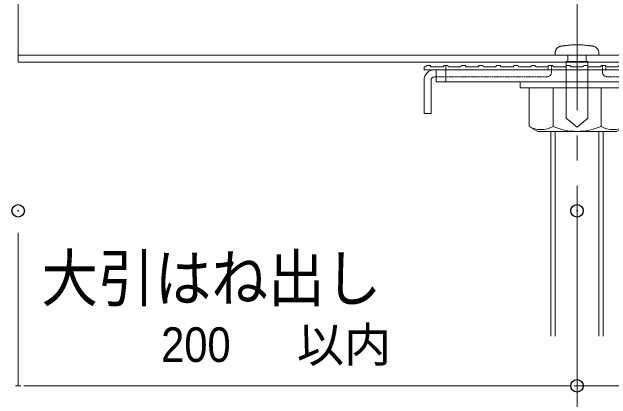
# Model space of a CAD drawing. Units: millimetres, scale not verified. Extents: x -12715 to 12220, y -3398 to 4210.
# Drawn here: x 3642.1 to 3779.1, y 3209.4 to 3297.8 of the extents above; entities that cross this region are included whole.
import ezdxf
from ezdxf.enums import TextEntityAlignment as Align

# ---------------------------------------------------------------- set-up
doc = ezdxf.new("R2010")
doc.units = ezdxf.units.MM
doc.header["$LTSCALE"] = 5.7
doc.header["$PDMODE"] = 32
doc.header["$PDSIZE"] = 2.85
doc.linetypes.add('CHAIN1', pattern=[8, 5, -1, 1, -1])
doc.linetypes.add('DASHED1', pattern=[1.8, 1.2, -0.6])
for name, color, linetype, lineweight in [('0-3_寸法', 7, 'Continuous', 9), ('0-4_一般', 4, 'Continuous', 9), ('0-6_ビス', 2, 'Continuous', 9), ('0-7_0', 7, 'Continuous', 9), ('0-9_大引', 4, 'Continuous', 9), ('0-B_束', 4, 'Continuous', 9)]:
    doc.layers.add(name, color=color, linetype=linetype, lineweight=lineweight)
doc.layers.add('0-8_DEFPOINTS', color=7, linetype='Continuous')
doc.styles.add('Osaka', font='')
doc.styles.add('ＭＳ ゴシック', font='')
doc.styles.get('Osaka').set_extended_font_data('Osaka')
doc.styles.get('ＭＳ ゴシック').set_extended_font_data('MS Gothic')

# ---------------------------------------------------------------- blocks, each defined once
blk = doc.blocks.new('グループ-209-1')
at = {"layer": '0-9_大引'}
for p, q in [((135035.7, 16053.5), (135035.7, 14653.5)), ((135035.7, 14717.5), (143293.4, 14717.5)), ((143293.4, 14653.5), (135035.7, 14653.5))]:
    blk.add_line(p, q, dxfattribs=at)
blk = doc.blocks.new('_DOT')
at = {"layer": '0-7_0'}
for p, q in [((-20, 0), (-40, 0)), ((-10, 0), (10, 0))]:
    blk.add_line(p, q, dxfattribs=at)
blk = doc.blocks.new('グループ-129-1')
at = {"layer": '0-6_ビス'}
for p, q in [((-84.8, 237.4), (-84.8, 181.4)), ((84.8, 181.4), (84.8, 237.4))]:
    blk.add_line(p, q, dxfattribs=at)
for points in [[(-158.1, 317.9), (-154.1, 319.2), (-150.1, 320.3), (-146.1, 321), (-143.1, 321.5), (-141, 321.7), (-138.9, 322), (-136.9, 322.3), (-134.8, 322.5), (-132.7, 322.8), (-130.6, 323), (-128.6, 323.3), (-126.5, 323.6), (-124.4, 323.8), (-122.3, 324.1), (-120.2, 324.4), (-118.2, 324.6), (-116.1, 324.9), (-114, 325.2), (-111.9, 325.4), (-109.9, 325.7), (-107.8, 326), (-105.7, 326.2), (-103.6, 326.5), (-101.6, 326.8), (-97.6, 327.3), (-88.2, 328.4), (-78.8, 329.4), (-69.4, 330.3), (-60, 331.1), (-50.6, 331.7), (-41.2, 332.3), (-31.8, 332.7), (-22.4, 333), (-12.9, 333.3), (-3.5, 333.4), (5.9, 333.3), (15.3, 333.2), (24.7, 333), (34.1, 332.6)], [(34.1, 332.6), (43.5, 332.2), (52.9, 331.6), (62.4, 330.9), (71.8, 330.1), (81.2, 329.2), (90.6, 328.1), (100, 327), (102.1, 326.7), (104.2, 326.4), (106.2, 326.2), (108.3, 325.9), (110.4, 325.6), (112.5, 325.4), (114.5, 325.1), (116.6, 324.8), (118.7, 324.6), (120.8, 324.3), (122.8, 324), (124.9, 323.8), (127, 323.5), (129.1, 323.2), (131.1, 323), (133.2, 322.7), (135.3, 322.4), (137.4, 322.2), (139.5, 321.9), (141.5, 321.7), (143.6, 321.4), (147.1, 320.9), (151.1, 320), (155.1, 318.9), (159.1, 317.5), (163.1, 315.8), (167, 313.8), (170.8, 311.5), (174.5, 309), (178, 306.1), (181.3, 303), (184.4, 299.7)], [(-200, 237.4), (-200, 238.3), (-200, 239.3), (-200, 240.3), (-200, 241.2), (-200, 242.2), (-200, 243.1), (-200, 244.1), (-200, 245.1), (-200, 246), (-200, 247), (-200, 248), (-200, 248.9), (-200, 249.9), (-200, 250.9), (-200, 251.8), (-200, 252.8), (-200, 253.7), (-200, 254.7), (-200, 255.7), (-200, 256.6), (-200, 257.6), (-199.9, 260.8), (-199.6, 264.9), (-199, 269.1), (-198.1, 273.2), (-196.9, 277.4), (-195.5, 281.5), (-193.7, 285.6), (-191.6, 289.5), (-189.2, 293.4), (-186.6, 297.1), (-183.7, 300.5), (-180.5, 303.8), (-177.2, 306.9), (-173.6, 309.6), (-169.9, 312.1), (-166.1, 314.3), (-162.1, 316.3), (-158.1, 317.9)], [(184.4, 299.7), (187.3, 296.2), (189.8, 292.4), (192.1, 288.6), (194.2, 284.6), (195.9, 280.5), (197.3, 276.3), (198.4, 272.2), (199.2, 268), (199.7, 263.9), (200, 259.8), (200, 257.4), (200, 256.4), (200, 255.4), (200, 254.5), (200, 253.5), (200, 252.5), (200, 251.6), (200, 250.6), (200, 249.6), (200, 248.7), (200, 247.7), (200, 246.8), (200, 245.8), (200, 244.8), (200, 243.9), (200, 242.9), (200, 241.9), (200, 241), (200, 240), (200, 239.1), (200, 238.1), (195.3, 237.4), (176.5, 237.4), (157.6, 237.4), (138.8, 237.4), (120, 237.4), (101.2, 237.4), (82.4, 237.4), (63.5, 237.4)], [(63.5, 237.4), (44.7, 237.4), (25.9, 237.4), (7.1, 237.4), (-11.8, 237.4), (-30.6, 237.4), (-49.4, 237.4), (-68.2, 237.4), (-87.1, 237.4), (-105.9, 237.4), (-124.7, 237.4), (-143.5, 237.4), (-162.4, 237.4), (-181.2, 237.4), (-200, 237.4), (-200, 237.4)]]:
    blk.add_lwpolyline(points, dxfattribs=at)
blk.add_lwpolyline([(-100, 181.4), (-100, -336.4), (0, -418.6), (100, -336.4), (100, 181.4)], close=True, dxfattribs=at)
blk = doc.blocks.new('ナベテクス4x16')
at = {"layer": '0-6_ビス'}
blk.add_blockref('グループ-129-1', (0, 0), dxfattribs=at)
blk = doc.blocks.new('グループ-416-1')
at = {"layer": '0-B_束'}
for p, q in [((139908.7, 14021.5), (139908.7, 12147.7)), ((139948.7, 14021.5), (139948.7, 12147.7)), ((140348.7, 14021.5), (140348.7, 12147.7)), ((140388.7, 14021.5), (140388.7, 12147.7))]:
    blk.add_line(p, q, dxfattribs=at)
blk = doc.blocks.new('グループ-417-1')
at = {"layer": '0-B_束'}
for p, q in [((139628.7, 14421.5), (139628.7, 14475.5)), ((140668.7, 14475.5), (140668.7, 14421.5)), ((140668.7, 14421.5), (139628.7, 14421.5)), ((139709.9, 14421.5), (139709.9, 14067)), ((140587.5, 14421.5), (139709.9, 14421.5)), ((139929.3, 14421.5), (139929.3, 14067)), ((140368.1, 14421.5), (140368.1, 14067)), ((140587.5, 14421.5), (140587.5, 14067)), ((139709.9, 14067), (139788.7, 14021.5)), ((140587.5, 14067), (140508.7, 14021.5)), ((140508.7, 14021.5), (139788.7, 14021.5))]:
    blk.add_line(p, q, dxfattribs=at)
for centre, radius, start, end in [((139819.6, 14257), 219.4, 240, 300), ((140148.7, 14573.4), 551.8, 246.5735, 293.4265), ((140477.8, 14257), 219.4, 240, 300)]:
    blk.add_arc(centre, radius, start, end, dxfattribs=at)
blk = doc.blocks.new('グループ-418-1')
at = {"layer": '0-B_束'}
for p, q in [((138748.7, 14613.5), (138748.7, 14585.5)), ((138762.7, 14613.5), (138748.7, 14613.5)), ((138748.7, 14585.5), (141548.7, 14585.5)), ((138774.7, 14625.5), (138802.7, 14625.5)), ((138814.7, 14613.5), (138922.7, 14613.5)), ((138858.6, 14585.5), (138858.6, 14475.5)), ((138934.7, 14625.5), (138962.7, 14625.5)), ((138948.7, 14475.5), (138948.7, 14625.5)), ((138974.7, 14613.5), (139082.7, 14613.5)), ((139094.7, 14625.5), (139122.7, 14625.5)), ((139134.7, 14613.5), (139242.7, 14613.5)), ((139254.7, 14625.5), (139282.7, 14625.5)), ((139294.7, 14613.5), (139402.7, 14613.5)), ((139414.7, 14625.5), (139442.7, 14625.5)), ((139454.7, 14613.5), (139562.7, 14613.5)), ((139574.7, 14625.5), (139602.7, 14625.5)), ((139614.7, 14613.5), (139722.7, 14613.5)), ((139734.7, 14625.5), (139762.7, 14625.5)), ((139774.7, 14613.5), (139882.7, 14613.5)), ((139894.7, 14625.5), (139922.7, 14625.5)), ((139934.7, 14613.5), (140042.7, 14613.5)), ((140054.7, 14625.5), (140082.7, 14625.5)), ((140094.7, 14613.5), (140148.7, 14613.5)), ((140202.7, 14613.5), (140148.7, 14613.5)), ((140242.7, 14625.5), (140214.7, 14625.5)), ((140362.7, 14613.5), (140254.7, 14613.5)), ((140402.7, 14625.5), (140374.7, 14625.5)), ((140522.7, 14613.5), (140414.7, 14613.5)), ((140562.7, 14625.5), (140534.7, 14625.5)), ((140682.7, 14613.5), (140574.7, 14613.5)), ((140722.7, 14625.5), (140694.7, 14625.5)), ((140842.7, 14613.5), (140734.7, 14613.5)), ((140882.7, 14625.5), (140854.7, 14625.5)), ((141002.7, 14613.5), (140894.7, 14613.5)), ((141042.7, 14625.5), (141014.7, 14625.5)), ((141162.7, 14613.5), (141054.7, 14613.5)), ((141202.7, 14625.5), (141174.7, 14625.5)), ((141322.7, 14613.5), (141214.7, 14613.5)), ((141362.7, 14625.5), (141334.7, 14625.5)), ((141348.7, 14475.5), (141348.7, 14625.5)), ((141482.7, 14613.5), (141374.7, 14613.5)), ((141438.7, 14585.5), (141438.7, 14475.5)), ((141522.7, 14625.5), (141494.7, 14625.5)), ((141534.7, 14613.5), (141548.7, 14613.5)), ((141536.7, 14613.5), (141548.7, 14613.5)), ((141548.7, 14585.5), (141548.7, 14613.5)), ((138858.6, 14475.5), (141438.7, 14475.5))]:
    blk.add_line(p, q, dxfattribs=at)
for centre, start, end in [((138762.7, 14619.5), 270, 0), ((138774.7, 14619.5), 90, 180), ((138802.7, 14619.5), 0, 90), ((138814.7, 14619.5), 180, 270), ((138922.7, 14619.5), 270, 0), ((138934.7, 14619.5), 90, 180), ((138962.7, 14619.5), 0, 90), ((138974.7, 14619.5), 180, 270), ((139082.7, 14619.5), 270, 0), ((139094.7, 14619.5), 90, 180), ((139122.7, 14619.5), 0, 90), ((139134.7, 14619.5), 180, 270), ((139242.7, 14619.5), 270, 0), ((139254.7, 14619.5), 90, 180), ((139282.7, 14619.5), 0, 90), ((139294.7, 14619.5), 180, 270), ((139402.7, 14619.5), 270, 0), ((139414.7, 14619.5), 90, 180), ((139442.7, 14619.5), 0, 90), ((139454.7, 14619.5), 180, 270), ((139562.7, 14619.5), 270, 0), ((139574.7, 14619.5), 90, 180), ((139602.7, 14619.5), 0, 90), ((139614.7, 14619.5), 180, 270), ((139722.7, 14619.5), 270, 0), ((139734.7, 14619.5), 90, 180), ((139762.7, 14619.5), 0, 90), ((139774.7, 14619.5), 180, 270), ((139882.7, 14619.5), 270, 0), ((139894.7, 14619.5), 90, 180), ((139922.7, 14619.5), 0, 90), ((139934.7, 14619.5), 180, 270), ((140042.7, 14619.5), 270, 0), ((140054.7, 14619.5), 90, 180), ((140082.7, 14619.5), 0, 90), ((140094.7, 14619.5), 180, 270), ((140202.7, 14619.5), 270, 0), ((140214.7, 14619.5), 90, 180), ((140242.7, 14619.5), 0, 90), ((140254.7, 14619.5), 180, 270), ((140362.7, 14619.5), 270, 0), ((140374.7, 14619.5), 90, 180), ((140402.7, 14619.5), 0, 90), ((140414.7, 14619.5), 180, 270), ((140522.7, 14619.5), 270, 0), ((140534.7, 14619.5), 90, 180), ((140562.7, 14619.5), 0, 90), ((140574.7, 14619.5), 180, 270), ((140682.7, 14619.5), 270, 0), ((140694.7, 14619.5), 90, 180), ((140722.7, 14619.5), 0, 90), ((140734.7, 14619.5), 180, 270), ((140842.7, 14619.5), 270, 0), ((140854.7, 14619.5), 90, 180), ((140882.7, 14619.5), 0, 90), ((140894.7, 14619.5), 180, 270), ((141002.7, 14619.5), 270, 0), ((141014.7, 14619.5), 90, 180), ((141042.7, 14619.5), 0, 90), ((141054.7, 14619.5), 180, 270), ((141162.7, 14619.5), 270, 0), ((141174.7, 14619.5), 90, 180), ((141202.7, 14619.5), 0, 90), ((141214.7, 14619.5), 180, 270), ((141322.7, 14619.5), 270, 0), ((141334.7, 14619.5), 90, 180), ((141362.7, 14619.5), 0, 90), ((141374.7, 14619.5), 180, 270), ((141482.7, 14619.5), 270, 0), ((141494.7, 14619.5), 90, 180), ((141522.7, 14619.5), 0, 90), ((141534.7, 14619.5), 180, 270)]:
    blk.add_arc(centre, 6, start, end, dxfattribs=at)
blk = doc.blocks.new('グループ-419-1')
at = {"layer": '0-B_束', "color": 2, "linetype": 'DASHED1'}
for p, q in [((139878.7, 14585.5), (138844.7, 14585.5)), ((139884.7, 14625.5), (139884.7, 14591.5)), ((139914.7, 14561.5), (139914.7, 14625.5)), ((138858.6, 14521.5), (139874.7, 14521.5))]:
    blk.add_line(p, q, dxfattribs=at)
at = {"layer": '0-B_束'}
for p, q in [((138748.7, 14489.5), (138748.7, 14185.5)), ((138812.7, 14185.5), (138812.7, 14489.5)), ((138748.7, 14185.5), (138812.7, 14185.5))]:
    blk.add_line(p, q, dxfattribs=at)
for radius in [96, 32]:
    blk.add_arc((138844.7, 14489.5), radius, 90, 180, dxfattribs=at)
at = {"layer": '0-B_束', "color": 2, "linetype": 'DASHED1'}
for centre, radius in [((139878.7, 14591.5), 6), ((139874.7, 14561.5), 40)]:
    blk.add_arc(centre, radius, 270, 0, dxfattribs=at)
blk = doc.blocks.new('グループ-420-1')
at = {"layer": '0-B_束', "color": 2, "linetype": 'DASHED1'}
for p, q in [((140382.7, 14561.5), (140382.7, 14625.5)), ((140412.7, 14625.5), (140412.7, 14591.5)), ((140418.7, 14585.5), (141452.7, 14585.5)), ((141438.7, 14521.5), (140422.7, 14521.5))]:
    blk.add_line(p, q, dxfattribs=at)
at = {"layer": '0-B_束'}
for p, q in [((141484.7, 14185.5), (141484.7, 14489.5)), ((141548.7, 14489.5), (141548.7, 14185.5)), ((141548.7, 14185.5), (141484.7, 14185.5))]:
    blk.add_line(p, q, dxfattribs=at)
at = {"layer": '0-B_束', "color": 2, "linetype": 'DASHED1'}
for centre, radius in [((140418.7, 14591.5), 6), ((140422.7, 14561.5), 40)]:
    blk.add_arc(centre, radius, 180, 270, dxfattribs=at)
at = {"layer": '0-B_束'}
for radius in [96, 32]:
    blk.add_arc((141452.7, 14489.5), radius, 360, 90, dxfattribs=at)
blk = doc.blocks.new('グループ-421-1')
at = {"layer": '0-B_束'}
blk.add_line((138844.7, 14521.5), (138858.6, 14521.5), dxfattribs=at)
for name in ['グループ-418-1', 'グループ-419-1', 'グループ-420-1', 'グループ-417-1', 'グループ-416-1']:
    blk.add_blockref(name, (0, 0), dxfattribs=at)
blk = doc.blocks.new('グループ-422-1')
at = {"layer": '0-B_束'}
blk.add_blockref('グループ-421-1', (0, 0), dxfattribs=at)

msp = doc.modelspace()

# ---------------------------------------------------------------- linework, layer by layer
at = {"layer": '0-3_寸法'}
for p, q in [((3643.479, 3247.371), (3643.479, 3212.371)), ((3771.303, 3247.371), (3771.303, 3212.371)), ((3645.982, 3212.371), (3768.799, 3212.371))]:
    msp.add_line(p, q, dxfattribs=at)
at = {"layer": '0-3_寸法', "color": 4}
msp.add_line((3771.303, 3212.371), (3870.861, 3212.371), dxfattribs=at)
at = {"layer": '0-4_一般', "linetype": 'CHAIN1'}
msp.add_line((3771.303, 3303.803), (3771.303, 3196.496), dxfattribs=at)
at = {"layer": '0-8_DEFPOINTS'}
for p in [(3643.479, 3252.371), (3771.303, 3252.371), (3771.303, 3212.371)]:
    msp.add_point(p, dxfattribs=at)

# ---------------------------------------------------------------- block references
at = {"layer": '0-3_寸法', "xscale": 0.06259308, "yscale": 0.06259308, "rotation": 180}
msp.add_blockref('_DOT', (3643.479, 3212.371), dxfattribs=at)
at = {"layer": '0-3_寸法', "xscale": 0.06259308, "yscale": 0.06259308}
msp.add_blockref('_DOT', (3771.303, 3212.371), dxfattribs=at)
at = {"layer": '0-6_ビス', "xscale": -0.025, "yscale": 0.025, "rotation": 359.99998}
msp.add_blockref('ナベテクス4x16', (3771.303, 3282.004), dxfattribs=at)
at = {"layer": '0-9_大引', "xscale": 0.025, "yscale": 0.025}
msp.add_blockref('グループ-209-1', (267.586, 2920), dxfattribs=at)
at = {"layer": '0-B_束', "xscale": 0.025, "yscale": 0.025}
msp.add_blockref('グループ-422-1', (267.586, 2920), dxfattribs=at)

# ---------------------------------------------------------------- texts
at = {"layer": '0-3_寸法', "color": 4, "style": 'ＭＳ ゴシック', "width": 0.9}
msp.add_text('大引はね出し', height=10.56, dxfattribs=at).set_placement((3648.767, 3228.53), align=Align.BOTTOM_LEFT)
at = {"layer": '0-3_寸法', "style": 'Osaka'}
msp.add_text('以内', height=7.918, dxfattribs=at).set_placement((3707.197, 3215.458), align=Align.BOTTOM_LEFT)
at = {"layer": '0-3_寸法', "style": 'Osaka', "width": 0.9}
msp.add_text('200', height=7.918, dxfattribs=at).set_placement((3676.171, 3215.458), align=Align.BOTTOM_LEFT)

doc.saveas('drawing.dxf')
